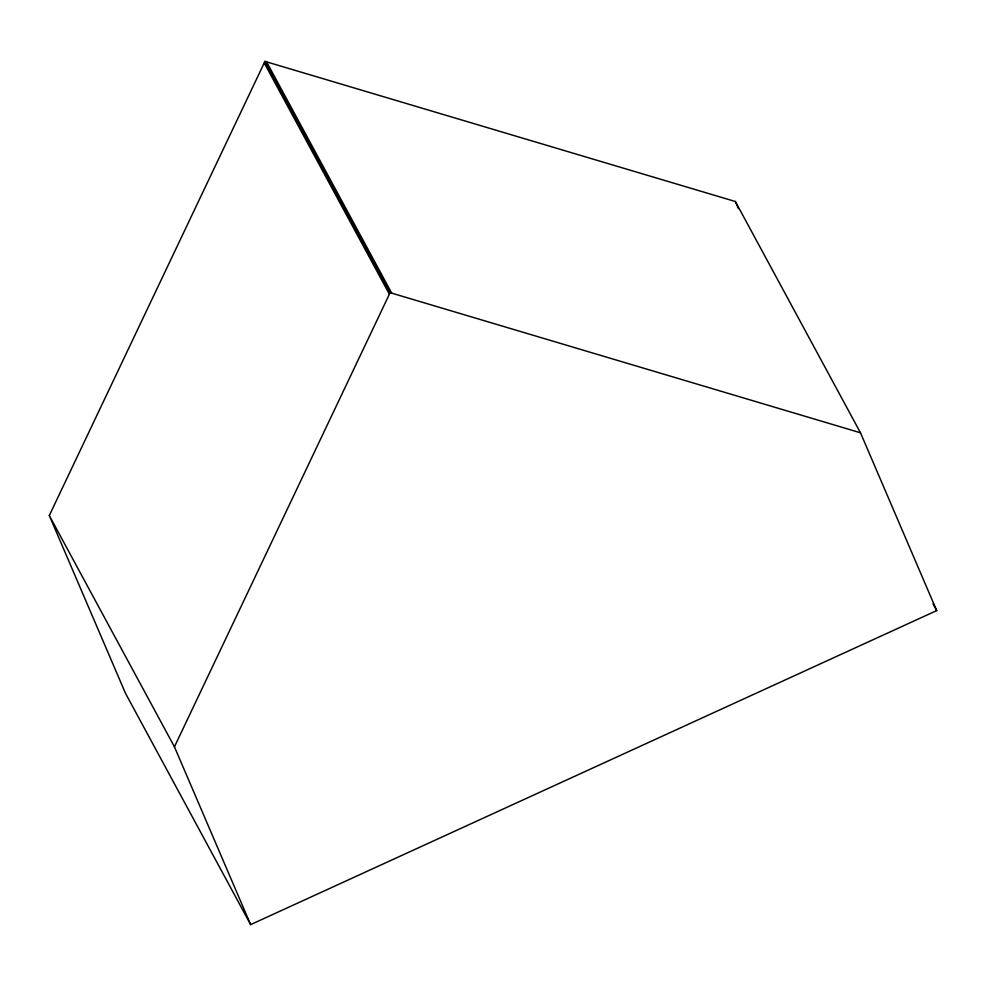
<?xml version="1.0" encoding="UTF-8"?>
<svg xmlns="http://www.w3.org/2000/svg" width="986" height="986" viewBox="0 0 986 986"><rect width="100%" height="100%" fill="white"/><g stroke="black" fill="none" stroke-linecap="round" stroke-linejoin="round"><path stroke-width="1.48" d="M49.3 515.542L264.963 61.378L735.359 201.514L860.495 432.792L936.7 610.593L250.641 924.621L125.505 693.343L49.3 515.542L174.436 746.821L250.641 924.621M174.436 746.821L390.111 292.657L264.963 61.378M390.111 292.657L860.495 432.792M933.039 603.826L936.7 610.593M266.59 61.859L391.725 293.138M264.223 62.944L389.359 294.21M735.359 201.514L738.378 208.564"/></g></svg>
